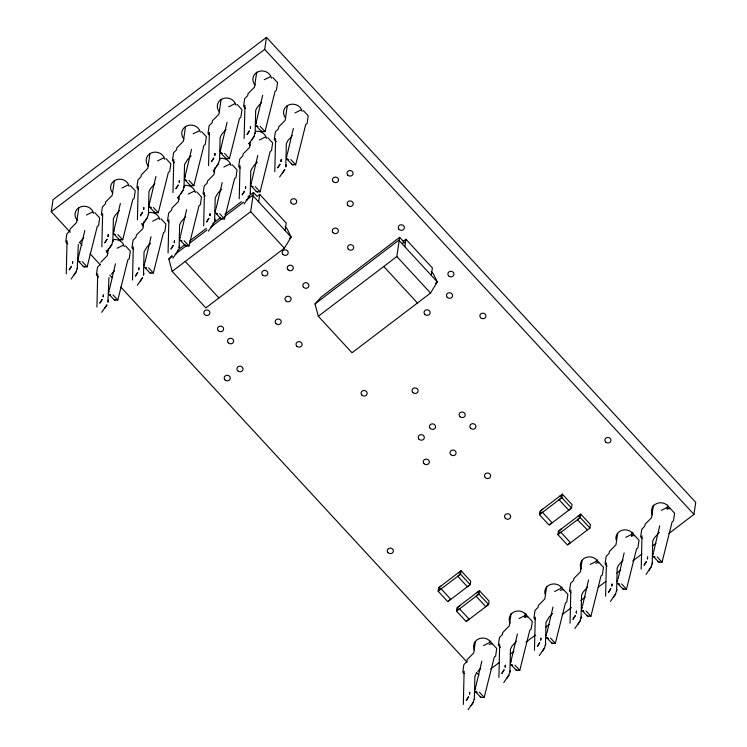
<?xml version="1.0" encoding="UTF-8"?>
<svg xmlns="http://www.w3.org/2000/svg" width="747" height="747" viewBox="0 0 747 747"><rect width="100%" height="100%" fill="white"/><g stroke="black" fill="none" stroke-linecap="round" stroke-linejoin="round"><path stroke-width="1.12" d="M66.268 273.85L67.053 240.618M77.324 266.343L78.323 244.381M96.933 307.064L97.717 273.841M101.844 246.79L102.628 213.567M107.988 299.566L108.987 277.595M112.9 239.283L113.385 218.694L114.889 215.659L119.343 210.635M132.508 280.004L133.293 246.781M137.42 219.73L138.204 186.507M143.564 272.506L144.05 251.907L146.963 247.024L150.661 243.223M148.476 212.223L148.961 191.634L150.464 188.599L154.918 183.575M168.075 252.944L168.869 219.721M172.987 192.67L173.78 159.447M179.14 245.446L179.625 224.847L181.119 221.812L185.573 216.789M184.051 185.172L184.537 164.573L187.441 159.69L191.139 155.89M203.651 225.883L204.435 192.661M208.562 165.61L209.347 132.387M214.706 218.385L215.201 197.787L218.105 192.903L221.803 189.112M219.618 158.112L220.113 137.513L221.607 134.479L226.061 129.455M239.227 198.823L240.011 165.601M244.138 138.55L244.923 105.327M250.282 191.325L250.768 170.727L253.681 165.843L257.379 162.052M255.194 131.052L255.679 110.453L257.183 107.419L261.637 102.395M274.793 171.763L275.587 138.54M285.858 164.265L286.344 143.676L287.847 140.641L292.292 135.618M463.327 704.421L464.111 671.189M474.382 696.914L474.877 676.324L476.371 673.29M498.903 677.361L499.687 644.129M509.958 669.854L510.444 649.264L511.947 646.23L516.401 641.206M534.469 650.301L535.263 617.078M545.534 642.793L546.02 622.204L548.933 617.321L552.621 613.52M570.045 623.241L570.829 590.018M581.101 615.733L581.596 595.144L583.09 592.11L587.544 587.086M605.621 596.181L606.405 562.958M616.677 588.683L617.162 568.084L618.665 565.049L623.119 560.026M641.197 569.121L641.981 535.898M652.252 561.623L652.738 541.024L654.241 537.989L659.349 532.34M77.343 268.817L77.501 267.006L76.269 271.591L71.096 279.079M112.909 241.757L113.068 239.946L111.835 244.53L106.672 252.019M148.485 214.697L148.644 212.886L147.411 217.47L142.247 224.959M184.061 187.637L184.22 185.826L182.987 190.41L177.814 197.899M219.627 160.577L219.786 158.766L218.554 163.35L213.39 170.839M255.203 133.526L255.362 131.705L254.129 136.29L248.966 143.779M474.392 699.388L474.55 697.577L473.318 702.161L468.154 709.65M509.968 672.328L510.126 670.517L508.894 675.101L503.73 682.59M545.543 645.268L545.702 643.456L544.47 648.041L539.306 655.53M581.11 618.208L581.278 616.396L580.046 620.981L574.873 628.47M616.686 591.148L616.845 589.336L615.612 593.921L610.448 601.41M652.262 564.088L652.42 562.276L651.188 566.861L646.024 574.35M285.037 226.64L287.203 228.984L291.143 237.07L284.374 248.181L205.855 307.904L172.146 271.385L250.665 211.662L253.504 192.474L257.108 196.386L259.732 194.388L286.222 223.082L285.121 230.543M431.215 271.516L433.381 273.86L437.312 281.936L430.543 293.048L352.024 352.78L318.325 316.261L396.834 256.538L399.673 237.341L404.837 242.943M70.237 232.28L51.263 211.728L53.037 199.71L266.474 37.35L695.737 502.376L693.963 514.394L668.91 533.451M78.827 207.535L76.624 222.466L70.125 229.002L69.844 230.926L66.847 233.988L65.717 241.645L67.781 243.886M114.403 180.475L112.199 195.406L105.701 201.942L105.42 203.866L102.414 206.928L101.284 214.585L102.666 216.079M108.306 248.788L107.288 255.679L100.789 262.225M149.979 153.415L147.775 168.346L141.276 174.891L140.987 176.806L137.99 179.868L136.86 187.525L138.242 189.019M143.882 221.728L142.864 228.629L136.365 235.165L136.075 237.088L133.078 240.142L131.948 247.799L133.33 249.293M185.555 126.355L183.342 141.286L176.843 147.831L176.563 149.745L173.565 152.808L172.436 160.465L174.499 162.706M179.28 195.826L178.43 201.569L171.931 208.105L171.651 210.028L168.654 213.082L167.524 220.738L168.897 222.232M221.121 99.295L218.918 114.226L212.419 120.771L212.139 122.685L209.141 125.748L208.002 133.405L209.384 134.899M215.024 167.617L214.006 174.509L207.507 181.045L207.227 182.968L204.23 186.022L203.091 193.678L205.164 195.919M256.697 72.235L254.494 87.175L247.995 93.711L247.705 95.635L244.708 98.688L243.578 106.345L245.651 108.586M250.432 141.706L249.582 147.448L243.083 153.985L242.794 155.908L239.796 158.962L238.666 166.618L240.048 168.122M51.263 211.728L264.699 49.377L266.474 37.35M258.63 201.849L259.732 194.388M287.362 105.458L285.149 120.388L278.659 126.925L278.37 128.848L275.372 131.902L274.242 139.568L276.306 141.809M402.969 243.391L403.287 241.253L405.91 239.264L432.392 267.949L431.29 275.419M404.809 246.725L405.91 239.264M438.134 591.213L438.638 587.758L461.048 570.717L470.703 581.175L470.199 584.621L447.789 601.671L438.134 591.213L460.544 574.163L461.048 570.717M441.44 585.629L439.283 587.609L438.891 590.289L440.991 588.692L450.646 599.159L448.545 600.756M458.247 572.846L460.292 571.632L459.9 574.312L457.743 576.292L467.398 586.759L469.555 584.78M456.529 611.139L457.043 607.694L479.443 590.644L489.108 601.111L488.594 604.556L466.184 621.597L456.529 611.139L478.939 594.089L479.443 590.644M459.844 605.565L457.687 607.544L457.285 610.224L459.386 608.628L469.041 619.086M476.642 592.782L478.687 591.559L478.295 594.238L476.138 596.227L485.793 606.685L487.95 604.706M475.381 641.552L473.682 653.037L467.183 659.573L466.903 661.497L463.906 664.559L462.767 672.216L464.148 673.71M511.125 613.343L509.258 625.977L502.759 632.513L502.479 634.436L499.472 637.499L498.342 645.156L500.415 647.397M539.465 514.683L539.978 511.237L562.388 494.187L572.043 504.655L571.53 508.1L549.129 525.141L539.465 514.683L561.875 497.642L562.388 494.187M524.908 616.863L525.412 613.418M542.78 509.109L540.623 511.088L540.221 513.768L542.322 512.171L551.986 522.629L549.885 524.226M559.587 496.325L561.632 495.112L561.23 497.791L559.073 499.771L568.728 510.229L570.895 508.249M546.692 586.283L544.834 598.917L538.335 605.453L538.045 607.376L535.048 610.439L533.918 618.096L535.3 619.59M557.869 534.609L558.373 531.164L580.783 514.123L590.438 524.581L589.934 528.026L567.524 545.077L557.869 534.609L580.27 517.568L580.783 514.123M561.174 529.035L559.017 531.014L558.625 533.694L560.726 532.097L570.381 542.565L568.28 544.161M577.982 516.252L580.027 515.038L579.625 517.718L577.468 519.697L587.189 529.772M582.1 560.371L580.4 571.857L573.901 578.402L573.621 580.316L570.624 583.379L569.494 591.036L570.867 592.53M617.676 533.311L615.976 544.796L609.477 551.342L609.197 553.256L606.191 556.319L605.061 563.976L607.134 566.217M631.626 535.683L632.13 532.237M653.41 505.103L651.552 517.736L645.053 524.282L644.764 526.205L641.766 529.259L640.637 536.916L642.018 538.41M667.202 508.623L667.706 505.177M78.314 257.482L77.903 259.48L84.803 230.552M113.88 230.421L113.479 232.42L120.37 203.492M149.456 203.361L149.055 205.36L155.946 176.432M185.032 176.301L184.63 178.3L191.521 149.372M220.608 149.241L220.197 151.249L227.088 122.321M256.174 122.181L255.773 124.189L262.664 95.261M475.372 688.052L474.961 690.051L481.852 661.123M510.939 660.992L510.537 662.991L517.428 634.063M78.332 261.114L79.901 261.739L78.332 261.114L83.776 266.8L87.138 266.875L97.213 226.593L98.548 225.566L99.687 217.909L94.85 212.68M109.407 289.584L115.458 263.775M113.908 234.054L115.468 234.679L113.908 234.054L119.352 239.74L122.713 239.815L132.779 199.533L134.124 198.506L135.254 190.849L130.426 185.62M108.997 294.327L110.556 294.953L108.997 294.327L114.44 300.014L117.802 300.089L127.868 259.807L129.212 258.789L130.342 251.123L125.515 245.894M144.974 262.524L151.034 236.715M149.475 206.994L151.043 207.619L149.475 206.994L154.928 212.68L158.289 212.755L168.355 172.473L169.7 171.446L170.83 163.789L166.002 158.56M144.563 267.267L146.132 267.893L144.563 267.267L150.016 272.963L153.378 273.038L163.444 232.747L164.788 231.729L165.918 224.072L161.091 218.834M180.55 235.464L186.61 209.655M185.051 179.934L186.619 180.559L185.051 179.934L190.494 185.62L193.856 185.695L203.931 145.413L205.276 144.386L206.405 136.729L201.578 131.5M180.139 240.207L181.708 240.833L180.139 240.207L185.583 245.903L188.944 245.978L199.019 205.686L200.364 204.669L201.494 197.012L196.666 191.774M216.126 208.404L222.176 182.595M220.626 152.874L222.186 153.499L220.626 152.874L226.07 158.569L229.432 158.635L239.498 118.353L240.842 117.335L241.972 109.669L237.144 104.44M215.715 213.147L217.274 213.773L215.715 213.147L221.159 218.843L224.52 218.918L234.586 178.626L235.931 177.609L237.06 169.952L232.233 164.714M251.692 181.344L257.752 155.535M256.193 125.813L257.762 126.439L256.193 125.813L261.646 131.509L265.008 131.584L275.073 91.293L276.418 90.275L277.548 82.618L272.72 77.38M251.281 186.087L252.85 186.713L251.281 186.087L256.735 191.783L260.096 191.858L270.162 151.566L271.506 150.549L272.636 142.892L267.809 137.663M287.268 154.284L293.328 128.475M286.857 159.036L288.426 159.653L286.857 159.036L292.31 164.723L295.672 164.798L305.738 124.506L307.082 123.488L308.212 115.832L303.385 110.603M475.391 691.685L476.959 692.31L475.391 691.685L480.835 697.371L484.196 697.446L494.262 657.164L495.606 656.137L496.736 648.48L491.909 643.251L489.173 644.558M510.957 664.625L512.526 665.25L510.957 664.625L516.41 670.311L519.772 670.386L529.838 630.104L531.182 629.077L532.312 621.42L527.485 616.191L524.739 617.498M546.944 632.821L553.004 607.003M546.533 637.564L548.102 638.19L546.533 637.564L551.986 643.251L555.348 643.326L565.414 603.044L566.758 602.017L567.888 594.36L563.061 589.131L560.315 590.438M582.52 605.761L588.58 579.943M582.109 610.504L583.678 611.13L582.109 610.504L587.553 616.191L590.914 616.266L600.99 575.984L602.325 574.957L603.464 567.3L598.627 562.071L595.891 563.378M618.096 578.701L624.147 552.892M617.685 583.444L619.244 584.07L617.685 583.444L623.129 589.131L626.49 589.206L636.556 548.924L637.901 547.906L639.03 540.24L634.203 535.011L631.467 536.318M653.662 551.641L659.722 525.832M653.251 556.384L654.82 557.01L653.251 556.384L658.705 562.08L662.066 562.146L672.132 521.864L673.477 520.846L674.606 513.18L669.779 507.951L667.034 509.258M74.093 275.055L76.269 271.591M109.669 247.995L111.835 244.53M145.235 220.935L147.411 217.47M104.757 308.268L106.924 304.804L101.76 312.293M180.811 193.875L182.987 190.41M140.324 281.208L142.5 277.744L137.336 285.233M216.387 166.814L218.554 163.35M175.9 254.157L178.075 250.684L172.902 258.173M251.963 139.754L254.129 136.29M211.476 227.097L213.642 223.624L208.478 231.122M247.052 200.037L249.218 196.564L244.054 204.062M282.618 172.977L284.794 169.504L279.621 177.002M471.152 705.626L473.318 702.161M506.727 678.565L508.894 675.101M542.294 651.505L544.47 648.041M577.87 624.445L580.046 620.981M613.446 597.385L615.612 593.921M649.012 570.325L651.188 566.861M79.313 242.719L83.767 237.695M172.146 271.385L168.85 259.041L171.913 255.623M318.325 316.261L315.019 303.917L321.154 297.073L399.673 237.341M111.387 274.084L114.431 270.909M477.781 671.441L480.825 668.266M100.509 264.139L97.502 267.202L96.372 274.859L98.445 277.1M177.758 250.086L185.144 244.465M189.766 240.954L206.387 228.302M212.858 223.39L220.244 217.769M224.866 214.249L241.496 201.606M247.957 196.685L253.504 192.474M168.85 259.041L172.492 256.268M175.218 254.195L187.058 245.193M189.785 243.111L207.087 229.955M210.729 227.181L222.559 218.18M224.38 216.798L243.503 202.25M246.239 200.177L252.607 195.322L291.143 237.07L289.322 238.452M315.019 303.917L398.777 240.198L437.312 281.936L435.492 283.328M466.94 620.682L468.341 619.618M490.732 668.985L499.08 662.636M510.22 654.167L513.927 651.337M525.991 642.159L535.272 635.109M545.487 627.34L549.194 624.52M562.183 614.632L571.464 607.572M580.746 600.513L585.387 596.984M598.375 587.105L605.798 581.455M616.938 572.986L620.654 570.157M632.718 560.988L641.99 553.929M652.206 546.16L655.913 543.34M264.298 79.714L270.265 76.773M228.722 106.774L234.689 103.833M193.146 133.834L199.113 130.884M157.58 160.894L163.546 157.944M122.004 187.955L127.97 185.004M86.428 215.015L92.395 212.064M294.953 112.928L300.929 109.986M259.386 139.988L265.353 137.046M223.811 167.048L229.777 164.107M188.235 194.108L194.201 191.167M152.668 221.168L158.635 218.227M117.092 248.228L123.059 245.287M661.356 510.285L667.323 507.344M625.781 537.345L631.747 534.394M590.205 564.405L596.171 561.455M554.629 591.465L560.605 588.515M519.062 618.525L525.029 615.575M483.486 645.576L489.453 642.635M261.02 131.052L262.589 131.668M291.685 164.265L293.254 164.891M225.454 158.103L227.023 158.728M256.109 191.325L257.678 191.942M189.878 185.163L191.447 185.788M220.542 218.385L222.111 219.002M154.302 212.223L155.871 212.848M184.967 245.446L186.535 246.062M118.736 239.283L120.295 239.908M149.391 272.496L150.959 273.122M83.16 266.343L84.728 266.968M113.824 299.556L115.383 300.182M658.079 561.613L659.648 562.239M622.512 588.673L624.072 589.299M586.937 615.733L588.505 616.359M551.361 642.793L552.929 643.419M515.794 669.854L517.354 670.479M480.218 696.914L481.787 697.539M264.699 49.377L693.963 514.394M396.834 256.538L430.543 293.048M260.18 126.346L265.008 131.584M290.835 159.569L295.672 164.798M657.239 556.917L662.066 562.146M383.762 266.483L417.47 302.993M561.875 497.642L571.53 508.1M580.27 517.568L589.934 528.026M224.604 153.406L229.432 158.635M255.269 186.629L260.096 191.858M621.663 583.977L626.49 589.206M250.665 211.662L284.374 248.181M189.028 180.466L193.856 185.695M219.693 213.679L224.52 218.918M586.087 611.037L590.914 616.266M153.462 207.526L158.289 212.755M184.117 240.739L188.944 245.978M550.511 638.097L555.348 643.326M185.219 261.441L218.927 297.96M460.544 574.163L470.199 584.621M478.939 594.089L488.594 604.556M117.886 234.586L122.713 239.815M148.55 267.8L153.378 273.038M514.944 665.157L519.772 670.386M79.724 242.56L82.095 245.128M89.995 253.691L100.275 264.821M109.762 275.101L112.134 277.669M120.827 287.091L467.08 662.197M476.567 672.468L478.939 675.036M82.31 261.646L87.138 266.875M112.974 294.86L117.802 300.089M479.369 692.217L484.196 697.446M633.176 532.994A9.412 8.553 8.4 0 1 631.579 533.974M597.609 560.054A9.412 8.553 8.4 0 1 596.003 561.034M562.033 587.114A9.412 8.553 8.4 0 1 560.427 588.094M526.458 614.174A9.412 8.553 8.4 0 1 524.861 615.154M490.891 641.234A9.412 8.553 8.4 0 1 489.285 642.215M183.986 139.045A9.412 8.553 8.4 0 1 187.021 125.813A9.412 8.553 8.4 0 1 200.327 132.266M112.834 193.156A9.412 8.553 8.4 0 1 115.869 179.934A9.412 8.553 8.4 0 1 129.184 186.386M107.923 253.438A9.412 8.553 8.4 0 1 106.111 250.46M113.292 239.563A9.412 8.553 8.4 0 1 124.273 246.659M77.268 220.216A9.412 8.553 8.4 0 1 80.302 206.994A9.412 8.553 8.4 0 1 93.608 213.446M510.089 623.063A9.412 8.553 8.4 0 1 515.038 611.522A9.412 8.553 8.4 0 1 527.475 617.115M255.129 84.925A9.412 8.553 8.4 0 1 258.163 71.693A9.412 8.553 8.4 0 1 271.469 78.146M219.562 111.985A9.412 8.553 8.4 0 1 222.587 98.753A9.412 8.553 8.4 0 1 235.903 105.206M143.499 226.378A9.412 8.553 8.4 0 1 141.687 223.4M148.858 212.503A9.412 8.553 8.4 0 1 159.839 219.599M250.217 145.198A9.412 8.553 8.4 0 1 248.872 143.293M255.577 131.323A9.412 8.553 8.4 0 1 266.558 138.419M652.383 514.823A9.412 8.553 8.4 0 1 657.332 503.282A9.412 8.553 8.4 0 1 669.77 508.875M616.042 539.745A9.412 8.553 8.4 0 1 622.933 530.025A9.412 8.553 8.4 0 1 634.194 535.935M581.241 568.943A9.412 8.553 8.4 0 1 586.19 557.402A9.412 8.553 8.4 0 1 598.627 562.995M544.899 593.865A9.412 8.553 8.4 0 1 551.781 584.145A9.412 8.553 8.4 0 1 563.051 590.055M474.522 650.123A9.412 8.553 8.4 0 1 479.471 638.582A9.412 8.553 8.4 0 1 491.909 644.175M285.793 118.138A9.412 8.553 8.4 0 1 288.828 104.907A9.412 8.553 8.4 0 1 302.133 111.359M214.65 172.258A9.412 8.553 8.4 0 1 213.306 170.353M220.01 158.383A9.412 8.553 8.4 0 1 230.991 165.479M179.075 199.318A9.412 8.553 8.4 0 1 177.73 197.413M184.434 185.443A9.412 8.553 8.4 0 1 195.415 192.539M148.41 166.095A9.412 8.553 8.4 0 1 151.445 152.874A9.412 8.553 8.4 0 1 164.751 159.326M72.664 261.777L72.506 263.588L72.664 261.777M108.24 234.717L108.082 236.528L108.24 234.717M103.329 294.99L103.17 296.802L103.329 294.99M108.156 300.219L107.998 302.031L108.156 300.219M143.816 207.657L143.657 209.468L143.816 207.657M138.905 267.93L138.746 269.742L138.905 267.93M143.732 273.159L143.573 274.98L143.732 273.159M179.392 180.597L179.233 182.408L179.392 180.597M174.481 240.87L174.322 242.682L174.481 240.87M179.308 246.099L179.149 247.92L179.308 246.099M214.959 153.537L214.8 155.348L214.959 153.537M210.047 213.81L209.888 215.622L210.047 213.81M214.875 219.039L214.716 220.86L214.875 219.039M250.534 126.476L250.376 128.288L250.534 126.476M245.623 186.75L245.464 188.571L245.623 186.75M250.45 191.979L250.292 193.8L250.45 191.979M281.199 159.69L281.04 161.511L281.199 159.69M286.026 164.928L285.868 166.74L286.026 164.928M469.723 692.348L469.564 694.159L469.723 692.348M505.299 665.288L505.14 667.099L505.299 665.288M540.875 638.227L540.716 640.039L540.875 638.227M576.441 611.167L576.282 612.979L576.441 611.167M612.017 584.107L611.858 585.919L612.017 584.107M647.593 557.047L647.434 558.859L647.593 557.047M108.726 291.526L108.567 292.703L108.969 290.695L108.726 291.526M144.292 264.475L144.143 265.643L144.544 263.635L144.292 264.475M179.868 237.415L179.719 238.582L180.12 236.584L179.868 237.415M215.444 210.355L215.285 211.522L215.696 209.524L215.444 210.355M251.011 183.295L250.861 184.462L251.263 182.464L251.011 183.295M286.587 156.235L286.437 157.402L286.839 155.404L286.587 156.235M546.262 634.763L546.113 635.93L546.515 633.932L546.262 634.763M581.838 607.703L581.68 608.87L582.09 606.872L581.838 607.703M617.414 580.643L617.255 581.82L617.657 579.812L617.414 580.643M652.981 553.583L652.831 554.76L653.233 552.752L652.981 553.583M71.432 266.362L69.266 269.826L71.432 266.362M107.008 239.301L104.841 242.766L107.008 239.301M142.584 212.241L140.408 215.706L142.584 212.241M102.096 299.575L99.93 303.039L102.096 299.575M178.16 185.181L175.984 188.646L178.16 185.181M137.672 272.515L135.496 275.979L137.672 272.515M213.726 158.121L211.56 161.585L213.726 158.121M173.248 245.455L171.072 248.919L173.248 245.455M249.302 131.061L247.126 134.525L249.302 131.061M208.815 218.395L206.648 221.859L208.815 218.395M244.39 191.335L242.215 194.799L244.39 191.335M279.966 164.275L277.791 167.748L279.966 164.275M468.49 696.932L466.324 700.397L468.49 696.932M504.066 669.872L501.891 673.336L504.066 669.872M539.642 642.812L537.466 646.276L539.642 642.812M575.209 615.752L573.042 619.216L575.209 615.752M610.785 588.692L608.618 592.156L610.785 588.692M646.36 561.632L644.185 565.096L646.36 561.632M303.543 287.259A3.053 2.773 8.4 0 0 308.735 286.484A3.053 2.773 8.4 0 0 305.28 282.749A3.053 2.773 8.4 0 0 303.543 287.259M237.686 370.717A3.053 2.773 8.4 0 0 242.878 369.942A3.053 2.773 8.4 0 0 239.432 366.207A3.053 2.773 8.4 0 0 237.686 370.717M348.354 249.209A3.053 2.773 8.4 0 0 353.546 248.443A3.053 2.773 8.4 0 0 350.091 244.699A3.053 2.773 8.4 0 0 348.354 249.209M361.837 395.014A3.053 2.773 8.4 0 0 367.029 394.239A3.053 2.773 8.4 0 0 363.584 390.504A3.053 2.773 8.4 0 0 361.837 395.014M418.974 439.189A3.053 2.773 8.4 0 0 424.165 438.414A3.053 2.773 8.4 0 0 420.71 434.679A3.053 2.773 8.4 0 0 418.974 439.189M459.853 416.565A3.053 2.773 8.4 0 0 465.045 415.799A3.053 2.773 8.4 0 0 461.599 412.064A3.053 2.773 8.4 0 0 459.853 416.565M447.22 297.278A3.053 2.773 8.4 0 0 452.411 296.503A3.053 2.773 8.4 0 0 448.956 292.768A3.053 2.773 8.4 0 0 447.22 297.278M218.255 330.65A3.053 2.773 8.4 0 0 223.446 329.885A3.053 2.773 8.4 0 0 219.991 326.14A3.053 2.773 8.4 0 0 218.255 330.65M282.88 254.363A3.053 2.773 8.4 0 0 288.071 253.588A3.053 2.773 8.4 0 0 284.616 249.853A3.053 2.773 8.4 0 0 282.88 254.363M333.171 181.596A3.053 2.773 8.4 0 0 338.363 180.83A3.053 2.773 8.4 0 0 334.908 177.095A3.053 2.773 8.4 0 0 333.171 181.596M423.979 463.644A3.053 2.773 8.4 0 0 429.17 462.879A3.053 2.773 8.4 0 0 425.725 459.144A3.053 2.773 8.4 0 0 423.979 463.644M470.591 428.19A3.053 2.773 8.4 0 0 475.783 427.424A3.053 2.773 8.4 0 0 472.328 423.689A3.053 2.773 8.4 0 0 470.591 428.19M448.62 275.839A3.053 2.773 8.4 0 0 453.812 275.073A3.053 2.773 8.4 0 0 450.366 271.329A3.053 2.773 8.4 0 0 448.62 275.839M480.592 317.671A3.053 2.773 8.4 0 0 485.783 316.905A3.053 2.773 8.4 0 0 482.338 313.17A3.053 2.773 8.4 0 0 480.592 317.671M399.038 229.329A3.053 2.773 8.4 0 0 404.23 228.554A3.053 2.773 8.4 0 0 400.775 224.819A3.053 2.773 8.4 0 0 399.038 229.329M291.367 203.231A3.053 2.773 8.4 0 0 296.559 202.456A3.053 2.773 8.4 0 0 293.104 198.721A3.053 2.773 8.4 0 0 291.367 203.231M347.906 205.444A3.053 2.773 8.4 0 0 353.098 204.678A3.053 2.773 8.4 0 0 349.652 200.943A3.053 2.773 8.4 0 0 347.906 205.444M285.756 300.789A3.053 2.773 8.4 0 0 290.947 300.014A3.053 2.773 8.4 0 0 287.492 296.279A3.053 2.773 8.4 0 0 285.756 300.789M204.557 314.496A3.053 2.773 8.4 0 0 209.748 313.721A3.053 2.773 8.4 0 0 206.293 309.986A3.053 2.773 8.4 0 0 204.557 314.496M262.505 274.924A3.053 2.773 8.4 0 0 267.697 274.158A3.053 2.773 8.4 0 0 264.251 270.423A3.053 2.773 8.4 0 0 262.505 274.924M388.029 552.612A3.053 2.773 8.4 0 0 393.221 551.837A3.053 2.773 8.4 0 0 389.766 548.102A3.053 2.773 8.4 0 0 388.029 552.612M485.251 477.538A3.053 2.773 8.4 0 0 490.443 476.773A3.053 2.773 8.4 0 0 486.988 473.038A3.053 2.773 8.4 0 0 485.251 477.538M505.289 518.259A3.053 2.773 8.4 0 0 510.481 517.494A3.053 2.773 8.4 0 0 507.026 513.749A3.053 2.773 8.4 0 0 505.289 518.259M605.593 441.963A3.053 2.773 8.4 0 0 610.785 441.188A3.053 2.773 8.4 0 0 607.339 437.453A3.053 2.773 8.4 0 0 605.593 441.963M450.74 454.596A3.053 2.773 8.4 0 0 455.931 453.831A3.053 2.773 8.4 0 0 452.486 450.086A3.053 2.773 8.4 0 0 450.74 454.596M412.755 392.446A3.053 2.773 8.4 0 0 417.947 391.68A3.053 2.773 8.4 0 0 414.501 387.945A3.053 2.773 8.4 0 0 412.755 392.446M424.81 314.319A3.053 2.773 8.4 0 0 430.001 313.553A3.053 2.773 8.4 0 0 426.556 309.818A3.053 2.773 8.4 0 0 424.81 314.319M430.188 428.376A3.053 2.773 8.4 0 0 435.38 427.611A3.053 2.773 8.4 0 0 431.934 423.876A3.053 2.773 8.4 0 0 430.188 428.376M347.728 175.059A3.053 2.773 8.4 0 0 352.92 174.294A3.053 2.773 8.4 0 0 349.475 170.559A3.053 2.773 8.4 0 0 347.728 175.059M224.922 379.84A3.053 2.773 8.4 0 0 230.113 379.074A3.053 2.773 8.4 0 0 226.668 375.339A3.053 2.773 8.4 0 0 224.922 379.84M275.895 323.554A3.053 2.773 8.4 0 0 281.087 322.779A3.053 2.773 8.4 0 0 277.641 319.044A3.053 2.773 8.4 0 0 275.895 323.554M296.746 346.132A3.053 2.773 8.4 0 0 301.937 345.366A3.053 2.773 8.4 0 0 298.483 341.631A3.053 2.773 8.4 0 0 296.746 346.132M228.283 342.808A3.053 2.773 8.4 0 0 233.475 342.042A3.053 2.773 8.4 0 0 230.029 338.307A3.053 2.773 8.4 0 0 228.283 342.808M287.959 269.704A3.053 2.773 8.4 0 0 293.151 268.939A3.053 2.773 8.4 0 0 289.696 265.194A3.053 2.773 8.4 0 0 287.959 269.704M333.022 232.597A3.053 2.773 8.4 0 0 338.214 231.831A3.053 2.773 8.4 0 0 334.759 228.096A3.053 2.773 8.4 0 0 333.022 232.597"/></g></svg>
